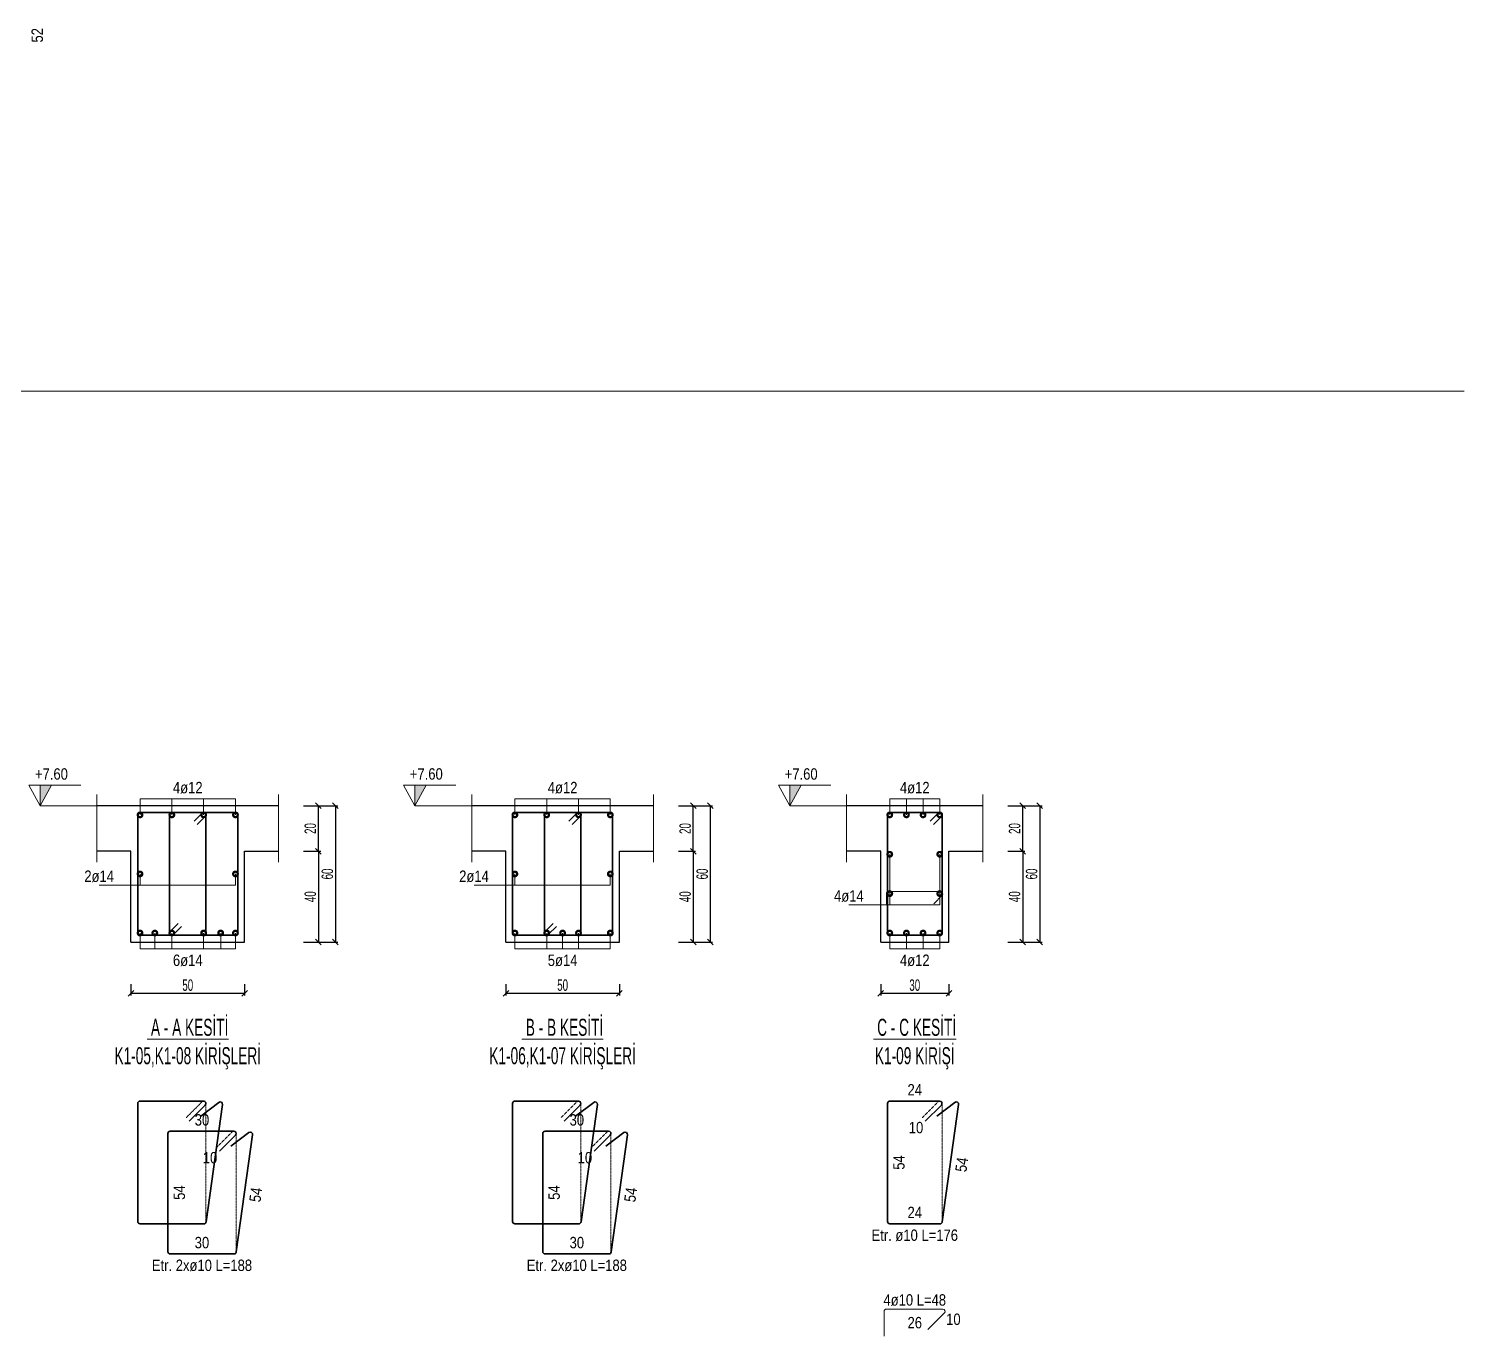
# Model space of a CAD drawing. Header units: millimetres. Extents: x 2759 to 9985, y 761 to 2697.
# Drawn here: x 8721 to 9985, y 1081 to 2232 of the extents above; entities that cross this region are included whole.
import ezdxf
from ezdxf.enums import TextEntityAlignment as Align

# ---------------------------------------------------------------- set-up
doc = ezdxf.new("R2010")
doc.units = ezdxf.units.MM
doc.linetypes.add('DASHED', pattern=[0.75, 0.5, -0.25])
for name, color, linetype, lineweight in [('CIROZ (BEYKENT)', 140, 'Continuous', 20), ('CIZGI (BEYKENT)', 1, 'Continuous', 20), ('D.GORUNUS (BEYKENT)', 253, 'DASHED', 20), ('DONATI (BEYKENT)', 4, 'Continuous', 40), ('DONATI YAZISI (BEYKENT)', 3, 'Continuous', 20), ('ETRIYE (BEYKENT)', 150, 'Continuous', 35), ('KESIT ISMI (BEYKENT)', 6, 'Continuous', 20), ('KESIT SINIRI (BEYKENT)', 241, 'DASHED', 20), ('KIRIS (BEYKENT)', 2, 'Continuous', 30), ('KIRIS ISMI (BEYKENT)', 40, 'Continuous', 20), ('KOT CIZGI (BEYKENT)', 7, 'Continuous', 20), ('KOT YAZI (BEYKENT)', 7, 'Continuous', 20), ('OLCU (BEYKENT)', 14, 'Continuous', 20), ('OLCU YAZISI (BEYKENT)', 7, 'Continuous', 20)]:
    doc.layers.add(name, color=color, linetype=linetype, lineweight=lineweight)
doc.styles.add('DONATI YAZISI (BEYKENT)', font='')
doc.styles.add('KOT (BEYKENT)', font='')
doc.styles.add('KRSOLC-25', font='Bahnschrift Light Condensed', dxfattribs={"width": 0.75, "height": 10})
doc.styles.add('OLCU (BEYKENT)', font='')
doc.styles.add('YAZI (BEYKENT)', font='')
doc.styles.get('DONATI YAZISI (BEYKENT)').set_extended_font_data('Bahnschrift Light Condensed')
doc.styles.get('KOT (BEYKENT)').set_extended_font_data('Bahnschrift Light Condensed')
doc.styles.get('OLCU (BEYKENT)').set_extended_font_data('Bahnschrift Light Condensed')
doc.styles.get('YAZI (BEYKENT)').set_extended_font_data('Bahnschrift Light Condensed')
doc.dimstyles.new('KRSOLC-25', dxfattribs={"dimtxt": 10, "dimasz": 5, "dimexe": 2, "dimexo": 2, "dimgap": 2, "dimtad": 1, "dimdec": 1, "dimlfac": 0.5, "dimrnd": 0.5, "dimzin": 12, "dimdsep": 46, "dimtxsty": 'KRSOLC-25', "dimblk": 'OBLIQUE', "dimblk1": 'OBLIQUE', "dimblk2": 'OBLIQUE', "dimcen": 0, "dimclrt": 7, "dimadec": 0, "dimazin": 0, "dimtfac": 1, "dimtdec": 4, "dimtix": 1, "dimtmove": 2, "dimatfit": 3, "dimfxl": 1, "dimtzin": 0, "dimarcsym": 0})

# ---------------------------------------------------------------- blocks, each defined once
blk = doc.blocks.new('_Oblique')
at = {"color": 0, "linetype": 'ByBlock', "lineweight": -2}
blk.add_line((-0.5, -0.5), (0.5, 0.5), dxfattribs=at)
blk = doc.blocks.new('*D168')
at = {"layer": 'Defpoints', "color": 0, "transparency": 16777216}
for p in [(8961.3, 1548.4), (8976.3, 1548.4), (8961.3, 1508.4)]:
    blk.add_point(p, dxfattribs=at)
at = {"layer": 'OLCU (BEYKENT)', "color": 0, "lineweight": -2, "transparency": 16777216}
for p, q in [((8963.3, 1548.4), (8978.3, 1548.4)), ((8976.3, 1508.4), (8976.3, 1548.4)), ((8963.3, 1508.4), (8978.3, 1508.4))]:
    blk.add_line(p, q, dxfattribs=at)
at = {"layer": 'OLCU (BEYKENT)', "color": 0, "lineweight": -2, "transparency": 16777216, "xscale": 5, "yscale": 5, "zscale": 5}
for p, rotation in [((8976.3, 1548.4), 90), ((8976.3, 1508.4), 270)]:
    blk.add_blockref('_Oblique', p, dxfattribs=dict(at, rotation=rotation))
at = {"layer": 'OLCU (BEYKENT)', "color": 7, "transparency": 16777216, "insert": (8969.2, 1528.4), "char_height": 10, "attachment_point": 5, "rotation": 90, "style": 'KRSOLC-25'}
blk.add_mtext('20', dxfattribs=at)
blk = doc.blocks.new('*D169')
at = {"layer": 'Defpoints', "color": 0, "transparency": 16777216}
for p in [(8961.3, 1508.4), (8961.3, 1428.4), (8976.3, 1428.4)]:
    blk.add_point(p, dxfattribs=at)
at = {"layer": 'OLCU (BEYKENT)', "color": 0, "lineweight": -2, "transparency": 16777216}
for p, q in [((8963.3, 1508.4), (8978.3, 1508.4)), ((8976.3, 1508.4), (8976.3, 1428.4)), ((8963.3, 1428.4), (8978.3, 1428.4))]:
    blk.add_line(p, q, dxfattribs=at)
at = {"layer": 'OLCU (BEYKENT)', "color": 0, "lineweight": -2, "transparency": 16777216, "xscale": 5, "yscale": 5, "zscale": 5}
for p, rotation in [((8976.3, 1508.4), 90), ((8976.3, 1428.4), 270)]:
    blk.add_blockref('_Oblique', p, dxfattribs=dict(at, rotation=rotation))
at = {"layer": 'OLCU (BEYKENT)', "color": 7, "transparency": 16777216, "insert": (8969.2, 1468.4), "char_height": 10, "attachment_point": 5, "rotation": 90, "style": 'KRSOLC-25'}
blk.add_mtext('40', dxfattribs=at)
blk = doc.blocks.new('*D170')
at = {"layer": 'Defpoints', "color": 0, "transparency": 16777216}
for p in [(8976.3, 1548.4), (8976.3, 1428.4), (8991.3, 1428.4)]:
    blk.add_point(p, dxfattribs=at)
at = {"layer": 'OLCU (BEYKENT)', "color": 0, "lineweight": -2, "transparency": 16777216}
for p, q in [((8978.3, 1548.4), (8993.3, 1548.4)), ((8991.3, 1548.4), (8991.3, 1428.4)), ((8978.3, 1428.4), (8993.3, 1428.4))]:
    blk.add_line(p, q, dxfattribs=at)
at = {"layer": 'OLCU (BEYKENT)', "color": 0, "lineweight": -2, "transparency": 16777216, "xscale": 5, "yscale": 5, "zscale": 5}
for p, rotation in [((8991.3, 1548.4), 90), ((8991.3, 1428.4), 270)]:
    blk.add_blockref('_Oblique', p, dxfattribs=dict(at, rotation=rotation))
at = {"layer": 'OLCU (BEYKENT)', "color": 7, "transparency": 16777216, "insert": (8984.2, 1488.4), "char_height": 10, "attachment_point": 5, "rotation": 90, "style": 'KRSOLC-25'}
blk.add_mtext('60', dxfattribs=at)
blk = doc.blocks.new('*D171')
at = {"layer": 'Defpoints', "color": 0, "transparency": 16777216}
for p in [(8811.3, 1393.4), (8911.3, 1393.4), (8911.3, 1383.4)]:
    blk.add_point(p, dxfattribs=at)
at = {"layer": 'OLCU (BEYKENT)', "color": 0, "lineweight": -2, "transparency": 16777216}
for p, q in [((8811.3, 1391.4), (8811.3, 1381.4)), ((8911.3, 1391.4), (8911.3, 1381.4)), ((8811.3, 1383.4), (8911.3, 1383.4))]:
    blk.add_line(p, q, dxfattribs=at)
at = {"layer": 'OLCU (BEYKENT)', "color": 0, "lineweight": -2, "transparency": 16777216, "xscale": 5, "yscale": 5, "zscale": 5, "rotation": 180}
blk.add_blockref('_Oblique', (8811.3, 1383.4), dxfattribs=at)
at = {"layer": 'OLCU (BEYKENT)', "color": 0, "lineweight": -2, "transparency": 16777216, "xscale": 5, "yscale": 5, "zscale": 5}
blk.add_blockref('_Oblique', (8911.3, 1383.4), dxfattribs=at)
at = {"layer": 'OLCU (BEYKENT)', "color": 7, "transparency": 16777216, "insert": (8861.3, 1390.5), "char_height": 10, "attachment_point": 5, "style": 'KRSOLC-25'}
blk.add_mtext('50', dxfattribs=at)
blk = doc.blocks.new('*D172')
at = {"layer": 'Defpoints', "color": 0, "transparency": 16777216}
for p in [(9291.3, 1548.4), (9306.3, 1548.4), (9291.3, 1508.4)]:
    blk.add_point(p, dxfattribs=at)
at = {"layer": 'OLCU (BEYKENT)', "color": 0, "lineweight": -2, "transparency": 16777216}
for p, q in [((9293.3, 1548.4), (9308.3, 1548.4)), ((9306.3, 1508.4), (9306.3, 1548.4)), ((9293.3, 1508.4), (9308.3, 1508.4))]:
    blk.add_line(p, q, dxfattribs=at)
at = {"layer": 'OLCU (BEYKENT)', "color": 0, "lineweight": -2, "transparency": 16777216, "xscale": 5, "yscale": 5, "zscale": 5}
for p, rotation in [((9306.3, 1548.4), 90), ((9306.3, 1508.4), 270)]:
    blk.add_blockref('_Oblique', p, dxfattribs=dict(at, rotation=rotation))
at = {"layer": 'OLCU (BEYKENT)', "color": 7, "transparency": 16777216, "insert": (9299.2, 1528.4), "char_height": 10, "attachment_point": 5, "rotation": 90, "style": 'KRSOLC-25'}
blk.add_mtext('20', dxfattribs=at)
blk = doc.blocks.new('*D173')
at = {"layer": 'Defpoints', "color": 0, "transparency": 16777216}
for p in [(9291.3, 1508.4), (9291.3, 1428.4), (9306.3, 1428.4)]:
    blk.add_point(p, dxfattribs=at)
at = {"layer": 'OLCU (BEYKENT)', "color": 0, "lineweight": -2, "transparency": 16777216}
for p, q in [((9293.3, 1508.4), (9308.3, 1508.4)), ((9306.3, 1508.4), (9306.3, 1428.4)), ((9293.3, 1428.4), (9308.3, 1428.4))]:
    blk.add_line(p, q, dxfattribs=at)
at = {"layer": 'OLCU (BEYKENT)', "color": 0, "lineweight": -2, "transparency": 16777216, "xscale": 5, "yscale": 5, "zscale": 5}
for p, rotation in [((9306.3, 1508.4), 90), ((9306.3, 1428.4), 270)]:
    blk.add_blockref('_Oblique', p, dxfattribs=dict(at, rotation=rotation))
at = {"layer": 'OLCU (BEYKENT)', "color": 7, "transparency": 16777216, "insert": (9299.2, 1468.4), "char_height": 10, "attachment_point": 5, "rotation": 90, "style": 'KRSOLC-25'}
blk.add_mtext('40', dxfattribs=at)
blk = doc.blocks.new('*D174')
at = {"layer": 'Defpoints', "color": 0, "transparency": 16777216}
for p in [(9306.3, 1548.4), (9306.3, 1428.4), (9321.3, 1428.4)]:
    blk.add_point(p, dxfattribs=at)
at = {"layer": 'OLCU (BEYKENT)', "color": 0, "lineweight": -2, "transparency": 16777216}
for p, q in [((9308.3, 1548.4), (9323.3, 1548.4)), ((9321.3, 1548.4), (9321.3, 1428.4)), ((9308.3, 1428.4), (9323.3, 1428.4))]:
    blk.add_line(p, q, dxfattribs=at)
at = {"layer": 'OLCU (BEYKENT)', "color": 0, "lineweight": -2, "transparency": 16777216, "xscale": 5, "yscale": 5, "zscale": 5}
for p, rotation in [((9321.3, 1548.4), 90), ((9321.3, 1428.4), 270)]:
    blk.add_blockref('_Oblique', p, dxfattribs=dict(at, rotation=rotation))
at = {"layer": 'OLCU (BEYKENT)', "color": 7, "transparency": 16777216, "insert": (9314.2, 1488.4), "char_height": 10, "attachment_point": 5, "rotation": 90, "style": 'KRSOLC-25'}
blk.add_mtext('60', dxfattribs=at)
blk = doc.blocks.new('*D175')
at = {"layer": 'Defpoints', "color": 0, "transparency": 16777216}
for p in [(9141.3, 1393.4), (9241.3, 1393.4), (9241.3, 1383.4)]:
    blk.add_point(p, dxfattribs=at)
at = {"layer": 'OLCU (BEYKENT)', "color": 0, "lineweight": -2, "transparency": 16777216}
for p, q in [((9141.3, 1391.4), (9141.3, 1381.4)), ((9241.3, 1391.4), (9241.3, 1381.4)), ((9141.3, 1383.4), (9241.3, 1383.4))]:
    blk.add_line(p, q, dxfattribs=at)
at = {"layer": 'OLCU (BEYKENT)', "color": 0, "lineweight": -2, "transparency": 16777216, "xscale": 5, "yscale": 5, "zscale": 5, "rotation": 180}
blk.add_blockref('_Oblique', (9141.3, 1383.4), dxfattribs=at)
at = {"layer": 'OLCU (BEYKENT)', "color": 0, "lineweight": -2, "transparency": 16777216, "xscale": 5, "yscale": 5, "zscale": 5}
blk.add_blockref('_Oblique', (9241.3, 1383.4), dxfattribs=at)
at = {"layer": 'OLCU (BEYKENT)', "color": 7, "transparency": 16777216, "insert": (9191.3, 1390.5), "char_height": 10, "attachment_point": 5, "style": 'KRSOLC-25'}
blk.add_mtext('50', dxfattribs=at)
blk = doc.blocks.new('*D176')
at = {"layer": 'Defpoints', "color": 0, "transparency": 16777216}
for p in [(9581.3, 1548.4), (9596.3, 1548.4), (9581.3, 1508.4)]:
    blk.add_point(p, dxfattribs=at)
at = {"layer": 'OLCU (BEYKENT)', "color": 0, "lineweight": -2, "transparency": 16777216}
for p, q in [((9583.3, 1548.4), (9598.3, 1548.4)), ((9596.3, 1508.4), (9596.3, 1548.4)), ((9583.3, 1508.4), (9598.3, 1508.4))]:
    blk.add_line(p, q, dxfattribs=at)
at = {"layer": 'OLCU (BEYKENT)', "color": 0, "lineweight": -2, "transparency": 16777216, "xscale": 5, "yscale": 5, "zscale": 5}
for p, rotation in [((9596.3, 1548.4), 90), ((9596.3, 1508.4), 270)]:
    blk.add_blockref('_Oblique', p, dxfattribs=dict(at, rotation=rotation))
at = {"layer": 'OLCU (BEYKENT)', "color": 7, "transparency": 16777216, "insert": (9589.2, 1528.4), "char_height": 10, "attachment_point": 5, "rotation": 90, "style": 'KRSOLC-25'}
blk.add_mtext('20', dxfattribs=at)
blk = doc.blocks.new('*D177')
at = {"layer": 'Defpoints', "color": 0, "transparency": 16777216}
for p in [(9581.3, 1508.4), (9581.3, 1428.4), (9596.3, 1428.4)]:
    blk.add_point(p, dxfattribs=at)
at = {"layer": 'OLCU (BEYKENT)', "color": 0, "lineweight": -2, "transparency": 16777216}
for p, q in [((9583.3, 1508.4), (9598.3, 1508.4)), ((9596.3, 1508.4), (9596.3, 1428.4)), ((9583.3, 1428.4), (9598.3, 1428.4))]:
    blk.add_line(p, q, dxfattribs=at)
at = {"layer": 'OLCU (BEYKENT)', "color": 0, "lineweight": -2, "transparency": 16777216, "xscale": 5, "yscale": 5, "zscale": 5}
for p, rotation in [((9596.3, 1508.4), 90), ((9596.3, 1428.4), 270)]:
    blk.add_blockref('_Oblique', p, dxfattribs=dict(at, rotation=rotation))
at = {"layer": 'OLCU (BEYKENT)', "color": 7, "transparency": 16777216, "insert": (9589.2, 1468.4), "char_height": 10, "attachment_point": 5, "rotation": 90, "style": 'KRSOLC-25'}
blk.add_mtext('40', dxfattribs=at)
blk = doc.blocks.new('*D178')
at = {"layer": 'Defpoints', "color": 0, "transparency": 16777216}
for p in [(9596.3, 1548.4), (9596.3, 1428.4), (9611.3, 1428.4)]:
    blk.add_point(p, dxfattribs=at)
at = {"layer": 'OLCU (BEYKENT)', "color": 0, "lineweight": -2, "transparency": 16777216}
for p, q in [((9598.3, 1548.4), (9613.3, 1548.4)), ((9611.3, 1548.4), (9611.3, 1428.4)), ((9598.3, 1428.4), (9613.3, 1428.4))]:
    blk.add_line(p, q, dxfattribs=at)
at = {"layer": 'OLCU (BEYKENT)', "color": 0, "lineweight": -2, "transparency": 16777216, "xscale": 5, "yscale": 5, "zscale": 5}
for p, rotation in [((9611.3, 1548.4), 90), ((9611.3, 1428.4), 270)]:
    blk.add_blockref('_Oblique', p, dxfattribs=dict(at, rotation=rotation))
at = {"layer": 'OLCU (BEYKENT)', "color": 7, "transparency": 16777216, "insert": (9604.2, 1488.4), "char_height": 10, "attachment_point": 5, "rotation": 90, "style": 'KRSOLC-25'}
blk.add_mtext('60', dxfattribs=at)
blk = doc.blocks.new('*D179')
at = {"layer": 'Defpoints', "color": 0, "transparency": 16777216}
for p in [(9471.3, 1393.4), (9531.3, 1393.4), (9531.3, 1383.4)]:
    blk.add_point(p, dxfattribs=at)
at = {"layer": 'OLCU (BEYKENT)', "color": 0, "lineweight": -2, "transparency": 16777216}
for p, q in [((9471.3, 1391.4), (9471.3, 1381.4)), ((9531.3, 1391.4), (9531.3, 1381.4)), ((9471.3, 1383.4), (9531.3, 1383.4))]:
    blk.add_line(p, q, dxfattribs=at)
at = {"layer": 'OLCU (BEYKENT)', "color": 0, "lineweight": -2, "transparency": 16777216, "xscale": 5, "yscale": 5, "zscale": 5, "rotation": 180}
blk.add_blockref('_Oblique', (9471.3, 1383.4), dxfattribs=at)
at = {"layer": 'OLCU (BEYKENT)', "color": 0, "lineweight": -2, "transparency": 16777216, "xscale": 5, "yscale": 5, "zscale": 5}
blk.add_blockref('_Oblique', (9531.3, 1383.4), dxfattribs=at)
at = {"layer": 'OLCU (BEYKENT)', "color": 7, "transparency": 16777216, "insert": (9501.3, 1390.5), "char_height": 10, "attachment_point": 5, "style": 'KRSOLC-25'}
blk.add_mtext('30', dxfattribs=at)

msp = doc.modelspace()

# ---------------------------------------------------------------- linework, layer by layer
at = {"layer": 'CIROZ (BEYKENT)'}
for points in [[(9517.98, 1462.26), (9525.4, 1469.69, 0.6681786), (9523.99, 1473.1), (9478.28, 1473.1, 0.4142136), (9476.28, 1471.1), (9476.28, 1461.1)], [(9512.91, 1087.52), (9527.4, 1102.02, 0.6681786), (9525.99, 1105.43), (9476.28, 1105.43, 0.4142136), (9474.28, 1103.43), (9474.28, 1081.43)]]:
    msp.add_lwpolyline(points, format="xyb", dxfattribs=at)
at = {"layer": 'CIZGI (BEYKENT)'}
msp.add_line((2759.16, 1913.42), (9985.04, 1913.42), dxfattribs=at)
at = {"layer": 'CIZGI (BEYKENT)', "color": 85}
for p, q in [((8819.28, 1554.43), (8819.28, 1540.43)), ((8819.28, 1554.43), (8903.28, 1554.43)), ((8847.28, 1554.43), (8847.28, 1540.43)), ((8875.28, 1554.43), (8875.28, 1540.43)), ((8903.28, 1554.43), (8903.28, 1540.43)), ((9149.28, 1554.43), (9149.28, 1540.43)), ((9149.28, 1554.43), (9233.28, 1554.43)), ((9177.28, 1554.43), (9177.28, 1540.43)), ((9205.28, 1554.43), (9205.28, 1540.43)), ((9233.28, 1554.43), (9233.28, 1540.43)), ((9479.28, 1554.43), (9479.28, 1540.43)), ((9479.28, 1554.43), (9523.28, 1554.43)), ((9493.95, 1540.43), (9493.95, 1554.43)), ((9508.61, 1540.43), (9508.61, 1554.43)), ((9523.28, 1554.43), (9523.28, 1540.43)), ((9479.28, 1461.1), (9479.28, 1505.77)), ((9523.28, 1461.1), (9523.28, 1505.77)), ((8819.28, 1478.43), (8819.28, 1488.43)), ((8903.28, 1478.43), (8903.28, 1488.43)), ((9149.28, 1478.43), (9149.28, 1488.43)), ((9233.28, 1478.43), (9233.28, 1488.43)), ((8783.28, 1478.43), (8903.28, 1478.43)), ((9113.28, 1478.43), (9233.28, 1478.43)), ((9443.28, 1461.1), (9523.28, 1461.1)), ((8819.28, 1422.43), (8819.28, 1436.43)), ((8832.28, 1436.43), (8832.28, 1422.43)), ((8847.28, 1422.43), (8847.28, 1436.43)), ((8875.28, 1422.43), (8875.28, 1436.43)), ((8890.28, 1436.43), (8890.28, 1422.43)), ((8903.28, 1422.43), (8903.28, 1436.43)), ((9149.28, 1422.43), (9149.28, 1436.43)), ((9177.28, 1422.43), (9177.28, 1436.43)), ((9191.28, 1436.43), (9191.28, 1422.43)), ((9205.28, 1422.43), (9205.28, 1436.43)), ((9233.28, 1422.43), (9233.28, 1436.43)), ((9479.28, 1422.43), (9479.28, 1436.43)), ((9493.95, 1436.43), (9493.95, 1422.43)), ((9508.61, 1436.43), (9508.61, 1422.43)), ((9523.28, 1422.43), (9523.28, 1436.43)), ((8819.28, 1422.43), (8903.28, 1422.43)), ((9149.28, 1422.43), (9233.28, 1422.43)), ((9479.28, 1422.43), (9523.28, 1422.43))]:
    msp.add_line(p, q, dxfattribs=at)
at = {"layer": 'D.GORUNUS (BEYKENT)', "ltscale": 0.5}
for points in [[(8873.28, 1180.43), (8875.28, 1180.43, 0.4142136), (8877.28, 1182.43), (8877.28, 1286.43), (8877.28, 1286.45, 0.6681786), (8873.87, 1287.86), (8859.74, 1273.73)], [(9203.28, 1180.43), (9205.28, 1180.43, 0.4142136), (9207.28, 1182.43), (9207.28, 1286.43), (9207.28, 1286.45, 0.6681786), (9203.87, 1287.86), (9189.74, 1273.73)], [(9521.28, 1180.43), (9523.28, 1180.43, 0.4142136), (9525.28, 1182.43), (9525.28, 1286.43), (9525.28, 1286.45, 0.6681786), (9521.87, 1287.86), (9507.74, 1273.73)], [(8899.8, 1153.92), (8901.8, 1153.92, 0.4142136), (8903.8, 1155.92), (8903.8, 1259.92), (8903.8, 1259.93, 0.6681786), (8900.38, 1261.35), (8886.25, 1247.22)], [(9229.8, 1153.92), (9231.8, 1153.92, 0.4142136), (9233.8, 1155.92), (9233.8, 1259.92), (9233.8, 1259.93, 0.6681786), (9230.38, 1261.35), (9216.25, 1247.22)]]:
    msp.add_lwpolyline(points, format="xyb", dxfattribs=at)
at = {"layer": 'DONATI (BEYKENT)', "const_width": 4}
for points in [[(8818.28, 1540.43, 1), (8820.28, 1540.43, 1)], [(8846.28, 1540.43, 1), (8848.28, 1540.43, 1)], [(8874.28, 1540.43, 1), (8876.28, 1540.43, 1)], [(8902.28, 1540.43, 1), (8904.28, 1540.43, 1)], [(9148.28, 1540.43, 1), (9150.28, 1540.43, 1)], [(9176.28, 1540.43, 1), (9178.28, 1540.43, 1)], [(9204.28, 1540.43, 1), (9206.28, 1540.43, 1)], [(9232.28, 1540.43, 1), (9234.28, 1540.43, 1)], [(9478.28, 1540.43, 1), (9480.28, 1540.43, 1)], [(9492.95, 1540.43, 1), (9494.95, 1540.43, 1)], [(9507.61, 1540.43, 1), (9509.61, 1540.43, 1)], [(9522.28, 1540.43, 1), (9524.28, 1540.43, 1)], [(9478.28, 1505.77, 1), (9480.28, 1505.77, 1)], [(9522.28, 1505.77, 1), (9524.28, 1505.77, 1)], [(8818.28, 1488.43, 1), (8820.28, 1488.43, 1)], [(8902.28, 1488.43, 1), (8904.28, 1488.43, 1)], [(9148.28, 1488.43, 1), (9150.28, 1488.43, 1)], [(9232.28, 1488.43, 1), (9234.28, 1488.43, 1)], [(9478.28, 1471.1, 1), (9480.28, 1471.1, 1)], [(9522.28, 1471.1, 1), (9524.28, 1471.1, 1)], [(8818.28, 1436.43, 1), (8820.28, 1436.43, 1)], [(8831.28, 1436.43, 1), (8833.28, 1436.43, 1)], [(8846.28, 1436.43, 1), (8848.28, 1436.43, 1)], [(8874.28, 1436.43, 1), (8876.28, 1436.43, 1)], [(8889.28, 1436.43, 1), (8891.28, 1436.43, 1)], [(8902.28, 1436.43, 1), (8904.28, 1436.43, 1)], [(9148.28, 1436.43, 1), (9150.28, 1436.43, 1)], [(9176.28, 1436.43, 1), (9178.28, 1436.43, 1)], [(9190.28, 1436.43, 1), (9192.28, 1436.43, 1)], [(9204.28, 1436.43, 1), (9206.28, 1436.43, 1)], [(9232.28, 1436.43, 1), (9234.28, 1436.43, 1)], [(9478.28, 1436.43, 1), (9480.28, 1436.43, 1)], [(9492.95, 1436.43, 1), (9494.95, 1436.43, 1)], [(9507.61, 1436.43, 1), (9509.61, 1436.43, 1)], [(9522.28, 1436.43, 1), (9524.28, 1436.43, 1)]]:
    msp.add_lwpolyline(points, format="xyb", close=True, dxfattribs=at)
at = {"layer": 'ETRIYE (BEYKENT)'}
for points in [[(8869.65, 1531.96), (8876.71, 1539.02, 0.6681786), (8875.3, 1542.43), (8819.28, 1542.43, 0.4142136), (8817.28, 1540.43), (8817.28, 1436.43, 0.4142136), (8819.28, 1434.43), (8875.28, 1434.43, 0.4142136), (8877.28, 1436.43), (8877.28, 1540.43), (8877.28, 1540.45, 0.6681786), (8873.87, 1541.86), (8866.81, 1534.81)], [(8852.91, 1444.91), (8845.85, 1437.85, 0.6681786), (8847.26, 1434.43), (8903.28, 1434.43, 0.4142136), (8905.28, 1436.43), (8905.28, 1540.43, 0.4142136), (8903.28, 1542.43), (8847.28, 1542.43, 0.4142136), (8845.28, 1540.43), (8845.28, 1436.43), (8845.28, 1436.42, 0.6681786), (8848.69, 1435), (8855.75, 1442.06)], [(9199.65, 1531.96), (9206.71, 1539.02, 0.6681786), (9205.3, 1542.43), (9149.28, 1542.43, 0.4142136), (9147.28, 1540.43), (9147.28, 1436.43, 0.4142136), (9149.28, 1434.43), (9205.28, 1434.43, 0.4142136), (9207.28, 1436.43), (9207.28, 1540.43), (9207.28, 1540.45, 0.6681786), (9203.87, 1541.86), (9196.81, 1534.81)], [(9182.91, 1444.91), (9175.85, 1437.85, 0.6681786), (9177.26, 1434.43), (9233.28, 1434.43, 0.4142136), (9235.28, 1436.43), (9235.28, 1540.43, 0.4142136), (9233.28, 1542.43), (9177.28, 1542.43, 0.4142136), (9175.28, 1540.43), (9175.28, 1436.43), (9175.28, 1436.42, 0.6681786), (9178.69, 1435), (9185.75, 1442.06)], [(9517.65, 1531.96), (9524.71, 1539.02, 0.6681786), (9523.3, 1542.43), (9479.28, 1542.43, 0.4142136), (9477.28, 1540.43), (9477.28, 1436.43, 0.4142136), (9479.28, 1434.43), (9523.28, 1434.43, 0.4142136), (9525.28, 1436.43), (9525.28, 1540.43), (9525.28, 1540.45, 0.6681786), (9521.87, 1541.86), (9514.81, 1534.81)], [(8862.58, 1270.89), (8876.71, 1285.02, 0.6681786), (8875.3, 1288.43), (8819.28, 1288.43, 0.4142136), (8817.28, 1286.43), (8817.28, 1182.43, 0.4142136), (8819.28, 1180.43), (8875.54, 1180.43, 0.3743465), (8877.52, 1182.16), (8891.86, 1285.41, 0.6681786), (8888.67, 1287.28), (8872.71, 1275.21)], [(9192.58, 1270.89), (9206.71, 1285.02, 0.6681786), (9205.3, 1288.43), (9149.28, 1288.43, 0.4142136), (9147.28, 1286.43), (9147.28, 1182.43, 0.4142136), (9149.28, 1180.43), (9205.54, 1180.43, 0.3743465), (9207.52, 1182.16), (9221.86, 1285.41, 0.6681786), (9218.67, 1287.28), (9202.71, 1275.21)], [(9510.58, 1270.89), (9524.71, 1285.02, 0.6681786), (9523.3, 1288.43), (9479.28, 1288.43, 0.4142136), (9477.28, 1286.43), (9477.28, 1182.43, 0.4142136), (9479.28, 1180.43), (9523.54, 1180.43, 0.3743465), (9525.52, 1182.16), (9539.86, 1285.41, 0.6681786), (9536.67, 1287.28), (9520.71, 1275.21)], [(8889.1, 1244.37), (8903.23, 1258.5, 0.6681786), (8901.81, 1261.92), (8845.8, 1261.92, 0.4142136), (8843.8, 1259.92), (8843.8, 1155.92, 0.4142136), (8845.8, 1153.92), (8902.05, 1153.92, 0.3743465), (8904.04, 1155.64), (8918.38, 1258.89, 0.6681786), (8915.19, 1260.76), (8899.22, 1248.69)], [(9219.1, 1244.37), (9233.23, 1258.5, 0.6681786), (9231.81, 1261.92), (9175.8, 1261.92, 0.4142136), (9173.8, 1259.92), (9173.8, 1155.92, 0.4142136), (9175.8, 1153.92), (9232.05, 1153.92, 0.3743465), (9234.04, 1155.64), (9248.38, 1258.89, 0.6681786), (9245.19, 1260.76), (9229.22, 1248.69)]]:
    msp.add_lwpolyline(points, format="xyb", dxfattribs=at)
at = {"layer": 'KESIT SINIRI (BEYKENT)'}
for p, q in [((8781.28, 1558.43), (8781.28, 1498.43)), ((8941.28, 1558.43), (8941.28, 1498.43)), ((9111.28, 1558.43), (9111.28, 1498.43)), ((9271.28, 1558.43), (9271.28, 1498.43)), ((9441.28, 1558.43), (9441.28, 1498.43)), ((9561.28, 1558.43), (9561.28, 1498.43))]:
    msp.add_line(p, q, dxfattribs=at)
at = {"layer": 'KIRIS (BEYKENT)'}
for p, q in [((8941.28, 1548.43), (8781.28, 1548.43)), ((9271.28, 1548.43), (9111.28, 1548.43)), ((9561.28, 1548.43), (9441.28, 1548.43)), ((8811.28, 1508.43), (8781.28, 1508.43)), ((8811.28, 1428.43), (8811.28, 1508.43)), ((8911.28, 1508.43), (8941.28, 1508.43)), ((8911.28, 1428.43), (8911.28, 1508.43)), ((9141.28, 1508.43), (9111.28, 1508.43)), ((9141.28, 1428.43), (9141.28, 1508.43)), ((9241.28, 1508.43), (9271.28, 1508.43)), ((9241.28, 1428.43), (9241.28, 1508.43)), ((9471.28, 1508.43), (9441.28, 1508.43)), ((9471.28, 1428.43), (9471.28, 1508.43)), ((9531.28, 1508.43), (9561.28, 1508.43)), ((9531.28, 1428.43), (9531.28, 1508.43)), ((8811.28, 1428.43), (8911.28, 1428.43)), ((9141.28, 1428.43), (9241.28, 1428.43)), ((9471.28, 1428.43), (9531.28, 1428.43))]:
    msp.add_line(p, q, dxfattribs=at)
at = {"layer": 'KOT CIZGI (BEYKENT)'}
for p, q in [((8731.28, 1548.43), (8781.28, 1548.43)), ((9061.28, 1548.43), (9111.28, 1548.43)), ((9391.28, 1548.43), (9441.28, 1548.43))]:
    msp.add_line(p, q, dxfattribs=at)
for points in [[(8767.28, 1566.43), (8721.28, 1566.43), (8731.28, 1548.43), (8741.28, 1566.43), (8731.28, 1566.43), (8731.28, 1548.43)], [(9097.28, 1566.43), (9051.28, 1566.43), (9061.28, 1548.43), (9071.28, 1566.43), (9061.28, 1566.43), (9061.28, 1548.43)], [(9427.28, 1566.43), (9381.28, 1566.43), (9391.28, 1548.43), (9401.28, 1566.43), (9391.28, 1566.43), (9391.28, 1548.43)]]:
    msp.add_lwpolyline(points, dxfattribs=at)
for points in [[(8731.28, 1548.43), (8731.28, 1566.43), (8741.28, 1566.43)], [(9061.28, 1548.43), (9061.28, 1566.43), (9071.28, 1566.43)], [(9391.28, 1548.43), (9391.28, 1566.43), (9401.28, 1566.43)]]:
    msp.add_solid(points, dxfattribs=at)

# ---------------------------------------------------------------- texts
at = {"layer": 'DONATI YAZISI (BEYKENT)', "style": 'DONATI YAZISI (BEYKENT)'}
for s, p in [('4ø12', (8861.28, 1564.43)), ('4ø12', (9191.28, 1564.43)), ('4ø12', (9501.28, 1564.43)), ('2ø14', (8783.28, 1486.43)), ('2ø14', (9113.28, 1486.43)), ('4ø14', (9443.28, 1469.1)), ('6ø14', (8861.28, 1412.43)), ('5ø14', (9191.28, 1412.43)), ('4ø12', (9501.28, 1412.43)), ('24', (9501.28, 1298.43)), ('30', (8873.8, 1271.92)), ('30', (9203.8, 1271.92)), ('10', (9502.39, 1265.15)), ('10', (8880.91, 1238.64)), ('10', (9210.91, 1238.64)), ('24', (9501.28, 1190.43)), ('Etr. ø10 L=176', (9501.28, 1170.43)), ('30', (8873.8, 1163.92)), ('30', (9203.8, 1163.92)), ('Etr. 2xø10 L=188', (8873.8, 1143.92)), ('Etr. 2xø10 L=188', (9203.8, 1143.92)), ('4ø10 L=48', (9501.28, 1113.43)), ('10', (9535.28, 1096.43)), ('26', (9501.28, 1093.43))]:
    msp.add_text(s, height=10, dxfattribs=at).set_placement(p, align=Align.MIDDLE_CENTER)
for rotation, p in [(90, (9487.28, 1234.43)), (82, (9542.61, 1232.54)), (90, (8853.8, 1207.92)), (90, (9183.8, 1207.92)), (82, (8921.13, 1206.03)), (82, (9251.13, 1206.03))]:
    msp.add_text('54', height=10, rotation=rotation, dxfattribs=at).set_placement(p, align=Align.MIDDLE_CENTER)
at = {"layer": 'KESIT ISMI (BEYKENT)', "style": 'YAZI (BEYKENT)', "width": 0.7}
for s, p in [('%%U A - A KESİTİ', (8861.28, 1353.43)), ('%%U B - B KESİTİ', (9191.28, 1353.43)), ('%%U C - C KESİTİ', (9501.28, 1353.43))]:
    msp.add_text(s, height=15, dxfattribs=at).set_placement(p, align=Align.MIDDLE_CENTER)
at = {"layer": 'KIRIS ISMI (BEYKENT)', "style": 'YAZI (BEYKENT)', "width": 0.7}
for s, p in [('K1-05,K1-08 KİRİŞLERİ', (8861.28, 1328.43)), ('K1-06,K1-07 KİRİŞLERİ', (9191.28, 1328.43)), ('K1-09 KİRİŞİ', (9501.28, 1328.43))]:
    msp.add_text(s, height=15, dxfattribs=at).set_placement(p, align=Align.MIDDLE_CENTER)
at = {"layer": 'KOT YAZI (BEYKENT)', "style": 'KOT (BEYKENT)'}
for p in [(8741.28, 1576.43), (9071.28, 1576.43), (9401.28, 1576.43)]:
    msp.add_text('+7.60', height=10, dxfattribs=at).set_placement(p, align=Align.MIDDLE_CENTER)
at = {"layer": 'OLCU YAZISI (BEYKENT)', "style": 'OLCU (BEYKENT)'}
msp.add_text('52', height=10, rotation=90, dxfattribs=at).set_placement((8733.77, 2220.3))

# ---------------------------------------------------------------- dimensions: what is measured, and where the dimension line sits
at = {"layer": 'OLCU (BEYKENT)'}
for base, p1, p2, picture, middle in [((8976.28, 1548.43), (8961.28, 1508.43), (8961.28, 1548.43), '*D168', (8969.18, 1528.43)), ((8991.28, 1428.43), (8976.28, 1548.43), (8976.28, 1428.43), '*D170', (8984.18, 1488.43)), ((9306.28, 1548.43), (9291.28, 1508.43), (9291.28, 1548.43), '*D172', (9299.18, 1528.43)), ((9321.28, 1428.43), (9306.28, 1548.43), (9306.28, 1428.43), '*D174', (9314.18, 1488.43)), ((9596.28, 1548.43), (9581.28, 1508.43), (9581.28, 1548.43), '*D176', (9589.18, 1528.43)), ((9611.28, 1428.43), (9596.28, 1548.43), (9596.28, 1428.43), '*D178', (9604.18, 1488.43)), ((8976.28, 1428.43), (8961.28, 1508.43), (8961.28, 1428.43), '*D169', (8969.18, 1468.43)), ((9306.28, 1428.43), (9291.28, 1508.43), (9291.28, 1428.43), '*D173', (9299.18, 1468.43)), ((9596.28, 1428.43), (9581.28, 1508.43), (9581.28, 1428.43), '*D177', (9589.18, 1468.43))]:
    dim = msp.add_linear_dim(base=base, p1=p1, p2=p2, angle=90, dimstyle='KRSOLC-25', dxfattribs=at)
    dim.commit()
    dim.dimension.update_dxf_attribs({"geometry": picture, "text_midpoint": middle})
for base, p1, p2, picture, middle in [((8911.28, 1383.43), (8811.28, 1393.43), (8911.28, 1393.43), '*D171', (8861.28, 1390.54)), ((9241.28, 1383.43), (9141.28, 1393.43), (9241.28, 1393.43), '*D175', (9191.28, 1390.54)), ((9531.28, 1383.43), (9471.28, 1393.43), (9531.28, 1393.43), '*D179', (9501.28, 1390.54))]:
    dim = msp.add_linear_dim(base=base, p1=p1, p2=p2, dimstyle='KRSOLC-25', dxfattribs=at)
    dim.commit()
    dim.dimension.update_dxf_attribs({"geometry": picture, "text_midpoint": middle})

doc.saveas('drawing.dxf')
